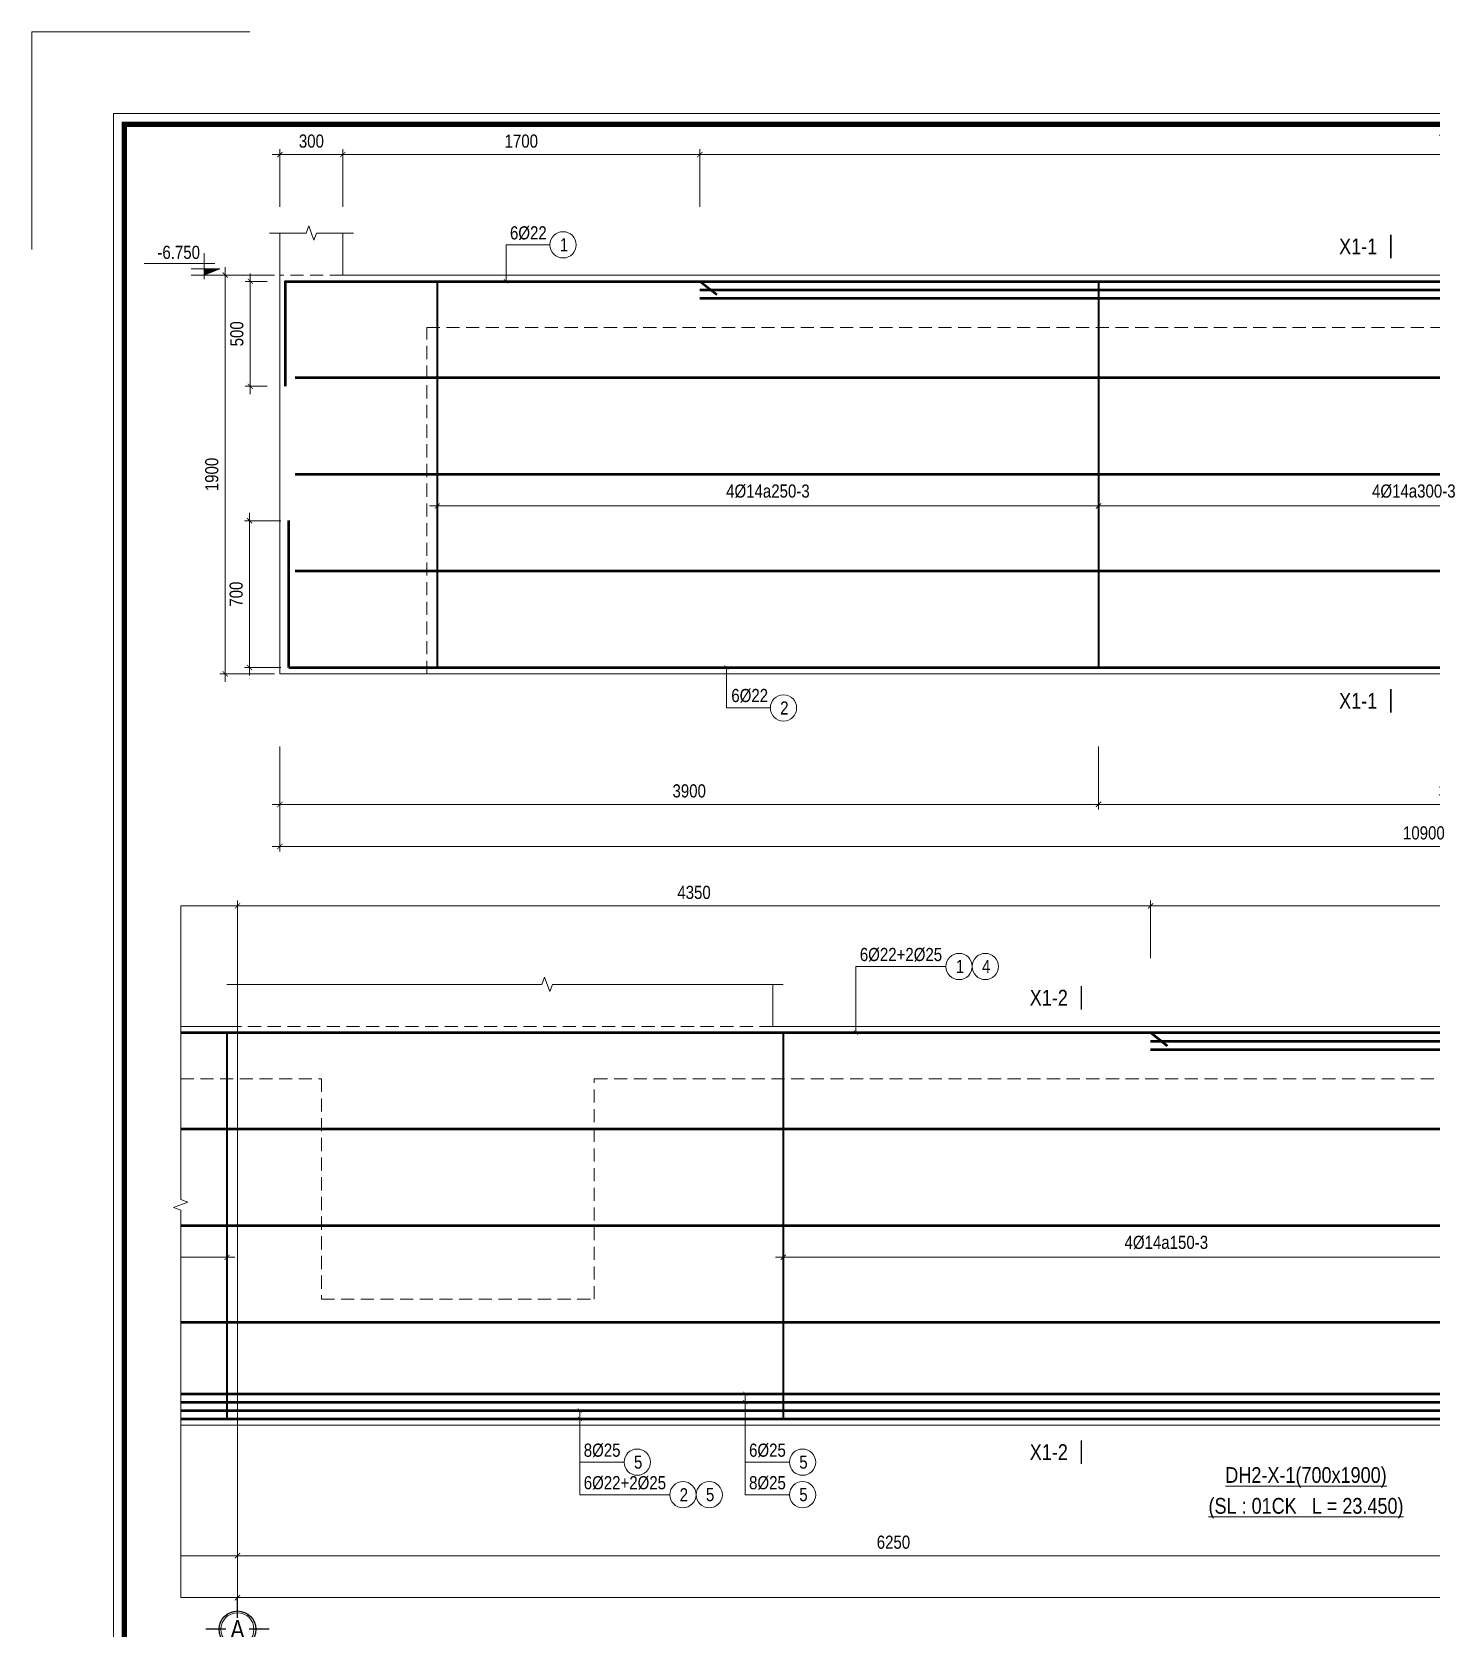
# Model space of a CAD drawing. Header units: millimetres. Extents: x 3014920 to 3563667, y -1638653 to -1356471.
# Drawn here: x 3018599 to 3025264, y -1593531 to -1585927 of the extents above; entities that cross this region are included whole.
import ezdxf
from ezdxf.enums import TextEntityAlignment as Align
from ezdxf.xclip import XClip

# ---------------------------------------------------------------- set-up
doc = ezdxf.new("R2010")
doc.units = ezdxf.units.MM
doc.header["$MEASUREMENT"] = 0
doc.header["$XCLIPFRAME"] = 0
doc.header["$PDMODE"] = 2
for name, pattern in [('6 TANG DIEN HINH 14-15$0$ACAD_ISO10W100', [18, 12, -3, 0, -3]), ('ACAD_ISO04W100', [30, 24, -3, 0, -3]), ('HIDDEN', [0.375, 0.25, -0.125])]:
    doc.linetypes.add(name, pattern=pattern)
doc.layers.get('0').update_dxf_attribs({"lineweight": 9})
doc.layers.get('Defpoints').update_dxf_attribs({"color": 10, "lineweight": 0})
for name, color, linetype, lineweight in [('2', 2, 'Continuous', 20), ('CDAI', 21, 'Continuous', 40), ('CTHEP', 50, 'Continuous', 50), ('DBAO', 90, 'Continuous', 13), ('DGIONG', 130, 'Continuous', 13), ('HATCH', 154, 'Continuous', 9), ('KTH', 154, 'Continuous', 9), ('Net khuat', 8, 'HIDDEN', 13), ('TEXT', 7, 'Continuous', 15), ('TRUC', 251, 'ACAD_ISO04W100', 9)]:
    doc.layers.add(name, color=color, linetype=linetype, lineweight=lineweight)
doc.layers.add('8', color=8, linetype='Continuous')
doc.styles.add('HELVECONDENSE', font='VHELVCN_0.TTF')
doc.styles.add('Star-HelCon', font='VHELVCN_0.TTF')
doc.styles.add('TTP-HelCon', font='VHELVCN_0.TTF')
doc.styles.add('VNI-HELVE-CONDENSE', font='VHELVCN_0.TTF')
doc.dimstyles.new('kc-25', dxfattribs={"dimtxt": 62.5, "dimasz": 20, "dimexe": 20, "dimexo": 50, "dimgap": 25, "dimtad": 3, "dimdec": 0, "dimzin": 0, "dimdsep": 46, "dimtxsty": 'VNI-HELVE-CONDENSE', "dimblk": 'DIM', "dimcen": 2.5, "dimclrd": 256, "dimclre": 154, "dimclrt": 7, "dimaunit": 1, "dimadec": 0, "dimazin": 0, "dimtfac": 1, "dimtdec": 0, "dimtix": 1, "dimtmove": 0, "dimatfit": 3, "dimldrblk": 'DOT', "dimfxl": 1, "dimtolj": 1, "dimtzin": 0, "dimarcsym": 0})
doc.dimstyles.new('TTP-25', dxfattribs={"dimscale": 25, "dimtxt": 2.5, "dimasz": 1, "dimexe": 1, "dimexo": 1, "dimgap": 0.09, "dimtad": 0, "dimdec": 4, "dimrnd": 1, "dimzin": 9, "dimdsep": 46, "dimtxsty": 'TTP-HelCon', "dimblk": 'ARCHTICK', "dimcen": 0.09, "dimdle": 1.5, "dimclrd": 256, "dimclre": 256, "dimclrt": 7, "dimadec": 0, "dimazin": 0, "dimtfac": 1, "dimtdec": 4, "dimtmove": 0, "dimatfit": 3, "dimldrblk": 'ARCHTICK', "dimfxl": 1, "dimtvp": 1, "dimtolj": 1, "dimtzin": 0, "dimarcsym": 0})

# ---------------------------------------------------------------- blocks, each defined once
blk = doc.blocks.new('_ArchTick')
at = {"color": 0, "linetype": 'ByBlock', "const_width": 0.15}
blk.add_lwpolyline([(-0.5, -0.5), (0.5, 0.5)], dxfattribs=at)
blk = doc.blocks.new('*D278')
at = {"layer": 'Defpoints', "color": 0, "transparency": 16777216}
for p in [(-24.5, -980.4), (10875.5, -980.4), (-24.5, -1481.4)]:
    blk.add_point(p, dxfattribs=at)
at = {"layer": 'KTH', "lineweight": -2, "transparency": 16777216}
for p, q in [((-24.5, -1005.4), (-24.5, -1506.4)), ((10875.5, -1005.4), (10875.5, -1506.4)), ((10913, -1481.4), (-62, -1481.4))]:
    blk.add_line(p, q, dxfattribs=at)
at = {"layer": 'KTH', "lineweight": -2, "transparency": 16777216, "xscale": 25, "yscale": 25, "zscale": 25, "rotation": 180}
blk.add_blockref('_ArchTick', (-24.5, -1481.4), dxfattribs=at)
at = {"layer": 'KTH', "lineweight": -2, "transparency": 16777216, "xscale": 25, "yscale": 25, "zscale": 25}
blk.add_blockref('_ArchTick', (10875.5, -1481.4), dxfattribs=at)
at = {"layer": 'KTH', "color": 7, "transparency": 16777216, "insert": (5425.5, -1417.6), "char_height": 62.5, "attachment_point": 5, "style": 'TTP-HelCon'}
blk.add_mtext('\\A1;10900', dxfattribs=at)
blk = doc.blocks.new('*D279')
at = {"layer": 'Defpoints', "color": 0, "transparency": 16777216}
for p in [(1975.4, 1814), (1975.4, 1540), (9175.5, 1540)]:
    blk.add_point(p, dxfattribs=at)
at = {"layer": 'KTH', "lineweight": -2, "transparency": 16777216}
for p, q in [((1975.4, 1565), (1975.4, 1839)), ((9175.5, 1565), (9175.5, 1839)), ((9213, 1814), (1937.9, 1814))]:
    blk.add_line(p, q, dxfattribs=at)
at = {"layer": 'KTH', "lineweight": -2, "transparency": 16777216, "xscale": 25, "yscale": 25, "zscale": 25, "rotation": 180}
blk.add_blockref('_ArchTick', (1975.4, 1814), dxfattribs=at)
at = {"layer": 'KTH', "lineweight": -2, "transparency": 16777216, "xscale": 25, "yscale": 25, "zscale": 25}
blk.add_blockref('_ArchTick', (9175.5, 1814), dxfattribs=at)
at = {"layer": 'KTH', "color": 7, "transparency": 16777216, "insert": (5575.4, 1877.8), "char_height": 62.5, "attachment_point": 5, "style": 'TTP-HelCon'}
blk.add_mtext('\\A1;7200', dxfattribs=at)
blk = doc.blocks.new('*D280')
at = {"layer": 'Defpoints', "color": 0, "transparency": 16777216}
for p in [(275.5, 1814), (275.5, 1540), (1975.4, 1540)]:
    blk.add_point(p, dxfattribs=at)
at = {"layer": 'KTH', "lineweight": -2, "transparency": 16777216}
for p, q in [((275.5, 1565), (275.5, 1839)), ((1975.4, 1565), (1975.4, 1839)), ((2012.9, 1814), (238, 1814))]:
    blk.add_line(p, q, dxfattribs=at)
at = {"layer": 'KTH', "lineweight": -2, "transparency": 16777216, "xscale": 25, "yscale": 25, "zscale": 25, "rotation": 180}
blk.add_blockref('_ArchTick', (275.5, 1814), dxfattribs=at)
at = {"layer": 'KTH', "lineweight": -2, "transparency": 16777216, "xscale": 25, "yscale": 25, "zscale": 25}
blk.add_blockref('_ArchTick', (1975.4, 1814), dxfattribs=at)
at = {"layer": 'KTH', "color": 7, "transparency": 16777216, "insert": (1125.4, 1877.8), "char_height": 62.5, "attachment_point": 5, "style": 'TTP-HelCon'}
blk.add_mtext('\\A1;1700', dxfattribs=at)
blk = doc.blocks.new('*D281')
at = {"layer": 'Defpoints', "color": 0, "transparency": 16777216}
for p in [(3875.4, -980.4), (7275.5, -980.4), (7275.5, -1281.5)]:
    blk.add_point(p, dxfattribs=at)
at = {"layer": 'KTH', "lineweight": -2, "transparency": 16777216}
for p, q in [((3875.4, -1005.4), (3875.4, -1306.5)), ((7275.5, -1005.4), (7275.5, -1306.5)), ((3837.9, -1281.5), (7313, -1281.5))]:
    blk.add_line(p, q, dxfattribs=at)
at = {"layer": 'KTH', "lineweight": -2, "transparency": 16777216, "xscale": 25, "yscale": 25, "zscale": 25, "rotation": 180}
blk.add_blockref('_ArchTick', (3875.4, -1281.5), dxfattribs=at)
at = {"layer": 'KTH', "lineweight": -2, "transparency": 16777216, "xscale": 25, "yscale": 25, "zscale": 25}
blk.add_blockref('_ArchTick', (7275.5, -1281.5), dxfattribs=at)
at = {"layer": 'KTH', "color": 7, "transparency": 16777216, "insert": (5575.5, -1217.6), "char_height": 62.5, "attachment_point": 5, "style": 'TTP-HelCon'}
blk.add_mtext('\\A1;3400', dxfattribs=at)
blk = doc.blocks.new('*D282')
at = {"layer": 'Defpoints', "color": 0, "transparency": 16777216}
for p in [(725.4, 637.1), (3875.4, 637.1), (3875.4, 140)]:
    blk.add_point(p, dxfattribs=at)
at = {"layer": 'KTH', "lineweight": -2, "transparency": 16777216}
for p, q in [((725.4, 612.1), (725.4, 115)), ((3875.4, 612.1), (3875.4, 115)), ((687.9, 140), (3912.9, 140))]:
    blk.add_line(p, q, dxfattribs=at)
at = {"layer": 'KTH', "lineweight": -2, "transparency": 16777216, "xscale": 25, "yscale": 25, "zscale": 25, "rotation": 180}
blk.add_blockref('_ArchTick', (725.4, 140), dxfattribs=at)
at = {"layer": 'KTH', "lineweight": -2, "transparency": 16777216, "xscale": 25, "yscale": 25, "zscale": 25}
blk.add_blockref('_ArchTick', (3875.4, 140), dxfattribs=at)
at = {"layer": 'KTH', "color": 7, "transparency": 16777216, "insert": (2300.4, 209.9), "char_height": 62.5, "attachment_point": 5, "style": 'TTP-HelCon'}
blk.add_mtext('\\A1;4Þ14a250-3', dxfattribs=at)
blk = doc.blocks.new('*D283')
at = {"layer": 'Defpoints', "color": 0, "transparency": 16777216}
for p in [(3875.4, 637.1), (6879.6, 637.1), (6879.6, 140)]:
    blk.add_point(p, dxfattribs=at)
at = {"layer": 'KTH', "lineweight": -2, "transparency": 16777216}
for p, q in [((3875.4, 612.1), (3875.4, 115)), ((6879.6, 612.1), (6879.6, 115)), ((3837.9, 140), (6917.1, 140))]:
    blk.add_line(p, q, dxfattribs=at)
at = {"layer": 'KTH', "lineweight": -2, "transparency": 16777216, "xscale": 25, "yscale": 25, "zscale": 25, "rotation": 180}
blk.add_blockref('_ArchTick', (3875.4, 140), dxfattribs=at)
at = {"layer": 'KTH', "lineweight": -2, "transparency": 16777216, "xscale": 25, "yscale": 25, "zscale": 25}
blk.add_blockref('_ArchTick', (6879.6, 140), dxfattribs=at)
at = {"layer": 'KTH', "color": 7, "transparency": 16777216, "insert": (5377.5, 209.9), "char_height": 62.5, "attachment_point": 5, "style": 'TTP-HelCon'}
blk.add_mtext('\\A1;4Þ14a300-3', dxfattribs=at)
blk = doc.blocks.new('dau truc')
blk.add_circle((0, 0), 180)
at = {"layer": '8'}
for p, q in [((0, 127), (0, 345)), ((-127, 0), (-345, 0)), ((0, -345), (0, -127)), ((345, 0), (127, 0))]:
    blk.add_line(p, q, dxfattribs=at)
blk.add_circle((0, 0), 200, dxfattribs=at)
at = {"layer": 'TEXT', "style": 'HELVECONDENSE'}
blk.add_attdef('A', text='', height=233, dxfattribs=at).set_placement((0, 0), align=Align.MIDDLE)
blk = doc.blocks.new('DIM')
h = blk.add_hatch(color=1)
h.paths.add_polyline_path([(0.49, 0.29, 1), (0.29, 0.49), (-0.19, 0), (0.19, 0)])
h.paths.add_polyline_path([(0.19, 0), (-0.19, 0), (-0.49, -0.29, 1), (-0.29, -0.49)])
at = {"color": 9}
for p, q in [((-0.19, 0), (-1.5, 0)), ((0.19, 0), (1.5, 0))]:
    blk.add_line(p, q, dxfattribs=at)
at = {"color": 1}
for p, q in [((-0.49, -0.29), (0.29, 0.49)), ((-0.29, -0.49), (0.49, 0.29)), ((-0.19, 0), (0.19, 0))]:
    blk.add_line(p, q, dxfattribs=at)
blk.add_arc((-0.39, -0.39), 0.138, 135, 315, dxfattribs=at)
blk = doc.blocks.new('*D286')
at = {"layer": 'Defpoints', "color": 0, "transparency": 16777216}
for p in [(-24.5, 1240), (-285, -660), (-24.5, -660)]:
    blk.add_point(p, dxfattribs=at)
at = {"layer": 'KTH', "lineweight": -2, "transparency": 16777216}
for p, q in [((-49.5, 1240), (-310, 1240)), ((-285, 1277.5), (-285, -697.5)), ((-49.5, -660), (-310, -660))]:
    blk.add_line(p, q, dxfattribs=at)
at = {"layer": 'KTH', "lineweight": -2, "transparency": 16777216, "xscale": 25, "yscale": 25, "zscale": 25}
for p, rotation in [((-285, 1240), 90), ((-285, -660), 270)]:
    blk.add_blockref('_ArchTick', p, dxfattribs=dict(at, rotation=rotation))
at = {"layer": 'KTH', "color": 7, "transparency": 16777216, "insert": (-348.8, 290), "char_height": 62.5, "attachment_point": 5, "rotation": 90, "style": 'TTP-HelCon'}
blk.add_mtext('\\A1;1900', dxfattribs=at)
blk = doc.blocks.new('CODE')
at = {"layer": 'DBAO'}
for p, q in [((-62.5, -20), (-62.5, 105)), ((-62.5, 0), (-137.5, 30)), ((-137.5, 30), (0, 30)), ((-137.5, 0), (0, 0)), ((-112.5, 55), (223.6, 55))]:
    blk.add_line(p, q, dxfattribs=at)
at = {"layer": 'HATCH', "color": 1}
blk.add_solid([(-62.5, 0), (-137.5, 30), (-62.5, 30)], dxfattribs=at)
blk = doc.blocks.new('*D287')
at = {"layer": 'Defpoints', "color": 0, "transparency": 16777216}
for p in [(7275.5, 637.1), (10825.5, 637.1), (7275.5, 140)]:
    blk.add_point(p, dxfattribs=at)
at = {"layer": 'KTH', "lineweight": -2, "transparency": 16777216}
for p, q in [((7275.5, 612.1), (7275.5, 115)), ((10825.5, 612.1), (10825.5, 115)), ((10863, 140), (7238, 140))]:
    blk.add_line(p, q, dxfattribs=at)
at = {"layer": 'KTH', "lineweight": -2, "transparency": 16777216, "xscale": 25, "yscale": 25, "zscale": 25, "rotation": 180}
blk.add_blockref('_ArchTick', (7275.5, 140), dxfattribs=at)
at = {"layer": 'KTH', "lineweight": -2, "transparency": 16777216, "xscale": 25, "yscale": 25, "zscale": 25}
blk.add_blockref('_ArchTick', (10825.5, 140), dxfattribs=at)
at = {"layer": 'KTH', "color": 7, "transparency": 16777216, "insert": (9050.5, 209.9), "char_height": 62.5, "attachment_point": 5, "style": 'TTP-HelCon'}
blk.add_mtext('\\A1;4Þ14a250-3', dxfattribs=at)
blk = doc.blocks.new('*D288')
at = {"layer": 'Defpoints', "color": 0, "transparency": 16777216}
for p in [(10875.5, 1814), (9175.5, 1540), (10875.5, 1540)]:
    blk.add_point(p, dxfattribs=at)
at = {"layer": 'KTH', "lineweight": -2, "transparency": 16777216}
for p, q in [((9175.5, 1565), (9175.5, 1839)), ((10875.5, 1565), (10875.5, 1839)), ((9138, 1814), (10913, 1814))]:
    blk.add_line(p, q, dxfattribs=at)
at = {"layer": 'KTH', "lineweight": -2, "transparency": 16777216, "xscale": 25, "yscale": 25, "zscale": 25, "rotation": 180}
blk.add_blockref('_ArchTick', (9175.5, 1814), dxfattribs=at)
at = {"layer": 'KTH', "lineweight": -2, "transparency": 16777216, "xscale": 25, "yscale": 25, "zscale": 25}
blk.add_blockref('_ArchTick', (10875.5, 1814), dxfattribs=at)
at = {"layer": 'KTH', "color": 7, "transparency": 16777216, "insert": (10025.5, 1877.8), "char_height": 62.5, "attachment_point": 5, "style": 'TTP-HelCon'}
blk.add_mtext('\\A1;1700', dxfattribs=at)
blk = doc.blocks.new('*D289')
at = {"layer": 'Defpoints', "color": 0, "transparency": 16777216}
for p in [(15225.5, 1814), (10875.5, 1540), (15225.5, 1540)]:
    blk.add_point(p, dxfattribs=at)
at = {"layer": 'KTH', "lineweight": -2, "transparency": 16777216}
for p, q in [((10875.5, 1565), (10875.5, 1839)), ((15225.5, 1565), (15225.5, 1839)), ((10838, 1814), (15263, 1814))]:
    blk.add_line(p, q, dxfattribs=at)
at = {"layer": 'KTH', "lineweight": -2, "transparency": 16777216, "xscale": 25, "yscale": 25, "zscale": 25, "rotation": 180}
blk.add_blockref('_ArchTick', (10875.5, 1814), dxfattribs=at)
at = {"layer": 'KTH', "lineweight": -2, "transparency": 16777216, "xscale": 25, "yscale": 25, "zscale": 25}
blk.add_blockref('_ArchTick', (15225.5, 1814), dxfattribs=at)
at = {"layer": 'KTH', "color": 7, "transparency": 16777216, "insert": (13050.5, 1877.8), "char_height": 62.5, "attachment_point": 5, "style": 'TTP-HelCon'}
blk.add_mtext('\\A1;4350', dxfattribs=at)
blk = doc.blocks.new('*D290')
at = {"layer": 'Defpoints', "color": 0, "transparency": 16777216}
for p in [(15225.5, 1814), (15225.5, 1540), (21225.5, 1540)]:
    blk.add_point(p, dxfattribs=at)
at = {"layer": 'KTH', "lineweight": -2, "transparency": 16777216}
for p, q in [((15225.5, 1565), (15225.5, 1839)), ((21225.5, 1565), (21225.5, 1839)), ((21263, 1814), (15188, 1814))]:
    blk.add_line(p, q, dxfattribs=at)
at = {"layer": 'KTH', "lineweight": -2, "transparency": 16777216, "xscale": 25, "yscale": 25, "zscale": 25, "rotation": 180}
blk.add_blockref('_ArchTick', (15225.5, 1814), dxfattribs=at)
at = {"layer": 'KTH', "lineweight": -2, "transparency": 16777216, "xscale": 25, "yscale": 25, "zscale": 25}
blk.add_blockref('_ArchTick', (21225.5, 1814), dxfattribs=at)
at = {"layer": 'KTH', "color": 7, "transparency": 16777216, "insert": (18225.5, 1877.8), "char_height": 62.5, "attachment_point": 5, "style": 'TTP-HelCon'}
blk.add_mtext('\\A1;6000', dxfattribs=at)
blk = doc.blocks.new('*D292')
at = {"layer": 'Defpoints', "color": 0, "transparency": 16777216}
for p in [(13475.5, 612.1), (17125.5, 637.1), (17125.5, 140)]:
    blk.add_point(p, dxfattribs=at)
at = {"layer": 'KTH', "lineweight": -2, "transparency": 16777216}
for p, q in [((17125.5, 612.1), (17125.5, 115)), ((13475.5, 587.1), (13475.5, 115)), ((13438, 140), (17163, 140))]:
    blk.add_line(p, q, dxfattribs=at)
at = {"layer": 'KTH', "lineweight": -2, "transparency": 16777216, "xscale": 25, "yscale": 25, "zscale": 25, "rotation": 180}
blk.add_blockref('_ArchTick', (13475.5, 140), dxfattribs=at)
at = {"layer": 'KTH', "lineweight": -2, "transparency": 16777216, "xscale": 25, "yscale": 25, "zscale": 25}
blk.add_blockref('_ArchTick', (17125.5, 140), dxfattribs=at)
at = {"layer": 'KTH', "color": 7, "transparency": 16777216, "insert": (15300.5, 209.9), "char_height": 62.5, "attachment_point": 5, "style": 'TTP-HelCon'}
blk.add_mtext('\\A1;4Þ14a150-3', dxfattribs=at)
blk = doc.blocks.new('*D294')
at = {"layer": 'Defpoints', "color": 0, "transparency": 16777216}
for p in [(-24.5, 1814), (-24.5, 1540), (275.5, 1540)]:
    blk.add_point(p, dxfattribs=at)
at = {"layer": 'KTH', "lineweight": -2, "transparency": 16777216}
for p, q in [((-24.5, 1565), (-24.5, 1839)), ((275.5, 1565), (275.5, 1839)), ((313, 1814), (-62, 1814))]:
    blk.add_line(p, q, dxfattribs=at)
at = {"layer": 'KTH', "lineweight": -2, "transparency": 16777216, "xscale": 25, "yscale": 25, "zscale": 25, "rotation": 180}
blk.add_blockref('_ArchTick', (-24.5, 1814), dxfattribs=at)
at = {"layer": 'KTH', "lineweight": -2, "transparency": 16777216, "xscale": 25, "yscale": 25, "zscale": 25}
blk.add_blockref('_ArchTick', (275.5, 1814), dxfattribs=at)
at = {"layer": 'KTH', "color": 7, "transparency": 16777216, "insert": (125.5, 1877.8), "char_height": 62.5, "attachment_point": 5, "style": 'TTP-HelCon'}
blk.add_mtext('\\A1;300', dxfattribs=at)
blk = doc.blocks.new('*D295')
at = {"layer": 'Defpoints', "color": 0, "transparency": 16777216}
for p in [(7275.5, -980.4), (10875.5, -980.4), (7275.5, -1281.5)]:
    blk.add_point(p, dxfattribs=at)
at = {"layer": 'KTH', "lineweight": -2, "transparency": 16777216}
for p, q in [((7275.5, -1005.4), (7275.5, -1306.5)), ((10875.5, -1005.4), (10875.5, -1306.5)), ((10913, -1281.5), (7238, -1281.5))]:
    blk.add_line(p, q, dxfattribs=at)
at = {"layer": 'KTH', "lineweight": -2, "transparency": 16777216, "xscale": 25, "yscale": 25, "zscale": 25, "rotation": 180}
blk.add_blockref('_ArchTick', (7275.5, -1281.5), dxfattribs=at)
at = {"layer": 'KTH', "lineweight": -2, "transparency": 16777216, "xscale": 25, "yscale": 25, "zscale": 25}
blk.add_blockref('_ArchTick', (10875.5, -1281.5), dxfattribs=at)
at = {"layer": 'KTH', "color": 7, "transparency": 16777216, "insert": (9075.5, -1217.6), "char_height": 62.5, "attachment_point": 5, "style": 'TTP-HelCon'}
blk.add_mtext('\\A1;3600', dxfattribs=at)
blk = doc.blocks.new('*D296')
at = {"layer": 'Defpoints', "color": 0, "transparency": 16777216}
for p in [(10875.5, -980.4), (17125.5, -980.4), (17125.5, -1281.5)]:
    blk.add_point(p, dxfattribs=at)
at = {"layer": 'KTH', "lineweight": -2, "transparency": 16777216}
for p, q in [((10875.5, -1005.4), (10875.5, -1306.5)), ((17125.5, -1005.4), (17125.5, -1306.5)), ((10838, -1281.5), (17163, -1281.5))]:
    blk.add_line(p, q, dxfattribs=at)
at = {"layer": 'KTH', "lineweight": -2, "transparency": 16777216, "xscale": 25, "yscale": 25, "zscale": 25, "rotation": 180}
blk.add_blockref('_ArchTick', (10875.5, -1281.5), dxfattribs=at)
at = {"layer": 'KTH', "lineweight": -2, "transparency": 16777216, "xscale": 25, "yscale": 25, "zscale": 25}
blk.add_blockref('_ArchTick', (17125.5, -1281.5), dxfattribs=at)
at = {"layer": 'KTH', "color": 7, "transparency": 16777216, "insert": (14000.5, -1217.6), "char_height": 62.5, "attachment_point": 5, "style": 'TTP-HelCon'}
blk.add_mtext('\\A1;6250', dxfattribs=at)
blk = doc.blocks.new('*D298')
at = {"layer": 'Defpoints', "color": 0, "transparency": 16777216}
for p in [(10875.5, -980.4), (23125.5, -980.4), (23125.5, -1481.4)]:
    blk.add_point(p, dxfattribs=at)
at = {"layer": 'KTH', "lineweight": -2, "transparency": 16777216}
for p, q in [((10875.5, -1005.4), (10875.5, -1506.4)), ((23125.5, -1005.4), (23125.5, -1506.4)), ((10838, -1481.4), (23163, -1481.4))]:
    blk.add_line(p, q, dxfattribs=at)
at = {"layer": 'KTH', "lineweight": -2, "transparency": 16777216, "xscale": 25, "yscale": 25, "zscale": 25, "rotation": 180}
blk.add_blockref('_ArchTick', (10875.5, -1481.4), dxfattribs=at)
at = {"layer": 'KTH', "lineweight": -2, "transparency": 16777216, "xscale": 25, "yscale": 25, "zscale": 25}
blk.add_blockref('_ArchTick', (23125.5, -1481.4), dxfattribs=at)
at = {"layer": 'KTH', "color": 7, "transparency": 16777216, "insert": (17000.5, -1417.6), "char_height": 62.5, "attachment_point": 5, "style": 'TTP-HelCon'}
blk.add_mtext('\\A1;12250', dxfattribs=at)
blk = doc.blocks.new('MC')
at = {"layer": 'CTHEP', "const_width": 10, "elevation": 0}
blk.add_lwpolyline([(36, 150), (36, 0)], dxfattribs=at)
at = {"layer": 'TEXT', "style": 'TTP-HelCon'}
blk.add_attdef('A', text='', height=100, dxfattribs=at).set_placement((-50, 26), align=Align.RIGHT)
blk = doc.blocks.new('*D299')
at = {"layer": 'Defpoints', "color": 0, "transparency": 16777216}
for p in [(-168.8, 69.7), (5.4, 69.7), (5.4, -630)]:
    blk.add_point(p, dxfattribs=at)
at = {"layer": 'KTH', "lineweight": -2, "transparency": 16777216}
for p, q in [((-168.8, -667.5), (-168.8, 107.2)), ((-19.6, 69.7), (-193.8, 69.7)), ((-19.6, -630), (-193.8, -630))]:
    blk.add_line(p, q, dxfattribs=at)
at = {"layer": 'KTH', "lineweight": -2, "transparency": 16777216, "xscale": 25, "yscale": 25, "zscale": 25}
for p, rotation in [((-168.8, 69.7), 90), ((-168.8, -630), 270)]:
    blk.add_blockref('_ArchTick', p, dxfattribs=dict(at, rotation=rotation))
at = {"layer": 'KTH', "color": 7, "transparency": 16777216, "insert": (-232.6, -280.1), "char_height": 62.5, "attachment_point": 5, "rotation": 90, "style": 'TTP-HelCon'}
blk.add_mtext('\\A1;700', dxfattribs=at)
blk = doc.blocks.new('*D300')
at = {"layer": 'Defpoints', "color": 0, "transparency": 16777216}
for p in [(-59.4, 1210), (-165.6, 710), (-59.4, 710)]:
    blk.add_point(p, dxfattribs=at)
at = {"layer": 'KTH', "lineweight": -2, "transparency": 16777216}
for p, q in [((-165.6, 1247.5), (-165.6, 672.5)), ((-84.4, 1210), (-190.6, 1210)), ((-84.4, 710), (-190.6, 710))]:
    blk.add_line(p, q, dxfattribs=at)
at = {"layer": 'KTH', "lineweight": -2, "transparency": 16777216, "xscale": 25, "yscale": 25, "zscale": 25}
for p, rotation in [((-165.6, 1210), 90), ((-165.6, 710), 270)]:
    blk.add_blockref('_ArchTick', p, dxfattribs=dict(at, rotation=rotation))
at = {"layer": 'KTH', "color": 7, "transparency": 16777216, "insert": (-229.5, 960), "char_height": 62.5, "attachment_point": 5, "rotation": 90, "style": 'TTP-HelCon'}
blk.add_mtext('\\A1;500', dxfattribs=at)
blk = doc.blocks.new('*D303')
at = {"layer": 'Defpoints', "color": 0, "transparency": 16777216}
for p in [(-24.5, -980.4), (3875.4, -1005.4), (-24.5, -1281.5)]:
    blk.add_point(p, dxfattribs=at)
at = {"layer": 'KTH', "lineweight": -2, "transparency": 16777216}
for p, q in [((-24.5, -1005.4), (-24.5, -1306.5)), ((3875.4, -1030.4), (3875.4, -1306.5)), ((3912.9, -1281.5), (-62, -1281.5))]:
    blk.add_line(p, q, dxfattribs=at)
at = {"layer": 'KTH', "lineweight": -2, "transparency": 16777216, "xscale": 25, "yscale": 25, "zscale": 25, "rotation": 180}
blk.add_blockref('_ArchTick', (-24.5, -1281.5), dxfattribs=at)
at = {"layer": 'KTH', "lineweight": -2, "transparency": 16777216, "xscale": 25, "yscale": 25, "zscale": 25}
blk.add_blockref('_ArchTick', (3875.4, -1281.5), dxfattribs=at)
at = {"layer": 'KTH', "color": 7, "transparency": 16777216, "insert": (1925.5, -1217.6), "char_height": 62.5, "attachment_point": 5, "style": 'TTP-HelCon'}
blk.add_mtext('\\A1;3900', dxfattribs=at)
blk = doc.blocks.new('CHG_XX_Khung ten')
blk.add_lwpolyline([(15, 579), (826, 579), (826, 15), (15, 15)], close=True)
at = {"color": 4, "linetype": 'Continuous', "const_width": 1}
blk.add_lwpolyline([(17, 577), (824, 577), (824, 17), (17, 17)], close=True, dxfattribs=at)
at = {"layer": 'Defpoints', "color": 1, "ltscale": 2}
blk.add_lwpolyline([(40.06, 594), (0, 594), (0, 554)], dxfattribs=at)
blk = doc.blocks.new('2X-1')
at = {"layer": 'CDAI'}
for points in [[(725.35585, 1210), (725.35585, -630)], [(3875.44977, 1210), (3875.44977, -630)], [(10825.45944, 1210), (10825.45944, -629.99999)], [(13475.45846, 1210), (13475.45846, -630)]]:
    blk.add_lwpolyline(points, dxfattribs=at)
at = {"layer": 'CTHEP'}
for p, q in [((0, 1210), (0, 710)), ((2056.78174, 1145.4745), (1975.35585, 1210)), ((15306.87783, 1145.4745), (15225.45193, 1210)), ((23395.45824, 750), (48.16846, 750)), ((23395.45824, 290), (48.16846, 290)), ((18.16846, -630), (18.16846, 70)), ((23395.45824, -169.99999), (48.16846, -170))]:
    blk.add_line(p, q, dxfattribs=at)
for points in [[(0, 1210), (0, 1210), (23392.16645, 1210)], [(1975.35585, 1170), (9175.45803, 1170)], [(15225.45193, 1170), (21225.45921, 1170)], [(1975.35585, 1130), (9175.45803, 1130)], [(15225.45193, 1130), (21225.45921, 1130)], [(18.16846, -630), (23395.45824, -629.99999), (23395.45824, 70.00001)], [(7275.45921, -510), (17125.45193, -510)], [(7275.45921, -550), (15525.45825, -550)], [(7275.45921, -590), (15525.45825, -590)], [(13625.45074, -590), (17125.45193, -590)], [(14325.45052, -550), (17125.45193, -550)]]:
    blk.add_lwpolyline(points, dxfattribs=at)
at = {"layer": 'DBAO', "linetype": 'Continuous'}
for p, q in [((275.45824, 1440), (275.45824, 1240)), ((10875.45966, 1440.00001), (10875.45966, 1240.00001)), ((13425.45824, 1440), (13425.45824, 1240)), ((275.45824, 1240), (10875.45944, 1240.00001)), ((13425.45824, 1240), (22725.45855, 1240))]:
    blk.add_line(p, q, dxfattribs=at)
at = {"layer": 'DBAO', "linetype": 'Continuous', "flags": 128}
for points in [[(-24.54176, 1440), (-24.54176, -660)], [(23425.45824, 1240), (23425.45824, -660), (-24.54176, -660)]]:
    blk.add_lwpolyline(points, dxfattribs=at)
at = {"layer": 'DGIONG', "linetype": 'Continuous', "flags": 128}
for points in [[(325.45824, 1440), (150.45824, 1440), (137.95824, 1405.65653), (112.95824, 1474.34347), (100.45824, 1440), (-74.54176, 1440)], [(13475.45824, 1440), (12375.45814, 1440), (12362.95814, 1405.65653), (12337.95814, 1474.34347), (12325.45814, 1440), (10825.45966, 1440.00001)]]:
    blk.add_lwpolyline(points, dxfattribs=at)
at = {"layer": 'DGIONG'}
for centre in [(14313.18823, 1525.24833), (14438.18823, 1525.24833), (1324.59208, 1383.92733), (2374.6506, -822.04426), (12779.979, -836.00134), (13567.58372, -836.00134), (12997.8685, -990.98234), (13122.8685, -990.98234), (13567.58372, -990.98234)]:
    blk.add_circle(centre, 62.5, dxfattribs=at)
at = {"layer": 'Net khuat', "ltscale": 250}
for p, q in [((275.45824, 1240), (-24.54176, 1240)), ((275.45074, 1240), (275.45824, 1240)), ((13425.45824, 1240), (10875.45944, 1240.00001)), ((13425.45074, 1240), (13425.45824, 1240)), ((675.36335, -660), (675.36335, 990)), ((675.36335, 990), (11275.45824, 990)), ((11275.45824, 990), (11275.45824, -60)), ((12575.45824, 990), (22725.45855, 990)), ((12575.45824, -60), (12575.45824, 990)), ((11275.45824, -60), (12575.45824, -60))]:
    blk.add_line(p, q, dxfattribs=at)
at = {"layer": 'TRUC', "linetype": '6 TANG DIEN HINH 14-15$0$ACAD_ISO10W100', "ltscale": 1250}
blk.add_lwpolyline([(10875.45961, 1821.80322), (10875.45961, -1318.64137)], dxfattribs=at)
at = {"xscale": 0.75, "yscale": 0.75, "zscale": 0.75}
for p, values in [((5240.59704, 1319.50624), {'A': 'X1-1'}), ((14868.76886, 1319.50624), {'A': 'X1-2'})]:
    blk.add_blockref('MC', p, dxfattribs=at).add_auto_attribs(values)
ref = blk.add_blockref('MC', (5240.59704, -731.55805), dxfattribs=dict(xscale=-0.75, yscale=0.75, zscale=0.75, rotation=180))
ref.add_attrib('A', 'X1-1', dxfattribs={"layer": 'TEXT', "height": 75, "style": 'TTP-HelCon'}).set_placement((5203.09704, -825.68848), align=Align.RIGHT)
ref = blk.add_blockref('MC', (14868.76886, -731.55805), dxfattribs=dict(xscale=-0.75, yscale=0.75, zscale=0.75, rotation=180))
ref.add_attrib('A', 'X1-2', dxfattribs={"layer": 'TEXT', "height": 75, "style": 'TTP-HelCon'}).set_placement((14831.26886, -825.68848), align=Align.RIGHT)
at = {"layer": '2', "ltscale": 300}
ref = blk.add_blockref('dau truc', (10875.45961, -1632.28798), dxfattribs=dict(at, xscale=0.4367131295148283, yscale=0.4367131295148283, zscale=0.4367131295148283))
ref.add_attrib('A', 'A', dxfattribs={"layer": 'TEXT', "height": 87.5, "style": 'HELVECONDENSE'}).set_placement((10875.45961, -1632.28798), align=Align.MIDDLE)
at = {"layer": 'KTH', "linetype": 'Continuous', "xscale": -1}
blk.add_blockref('CODE', (-447.47982, 1240), dxfattribs=at)
at = {"layer": 'TEXT', "style": 'TTP-HelCon'}
for s, p in [('6Þ22+2Þ25', (13840.38036, 1551.10127, 0)), ('6Þ22', (1071.60385, 1409.78028, 0)), ('6Þ22', (2126.16237, -794.1472, 0)), ('8Þ25', (12525.06062, -810.14839, 0)), ('6Þ25', (13312.66534, -810.14839, 0)), ('6Þ22+2Þ25', (12525.06062, -965.12939, 0)), ('8Þ25', (13312.66534, -965.12939, 0))]:
    blk.add_text(s, height=62.5, dxfattribs=at).set_placement(p)
at = {"layer": 'TEXT', "style": 'Star-HelCon'}
for s, p in [('1', (14317.3549, 1525.24833)), ('4', (14442.3549, 1525.24833)), ('1', (1328.75875, 1383.92733)), ('2', (2378.81726, -822.04426)), ('5', (12784.14567, -836.00134)), ('5', (13571.75038, -836.00134)), ('2', (13002.03517, -990.98234)), ('5', (13127.03517, -990.98234)), ('5', (13571.75038, -990.98234))]:
    blk.add_text(s, height=62.5, dxfattribs=at).set_placement(p, align=Align.MIDDLE)
at = {"layer": 'TEXT', "style": 'TTP-HelCon'}
blk.add_text('-6.750', height=62.5, dxfattribs=at).set_placement((-405.21315, 1316.99499), align=Align.RIGHT)
at = {"layer": 'KTH'}
for base, p1, p2, picture, middle in [((-24.54176, 1814.00461), (275.45824, 1540), (-24.54176, 1540), '*D294', (125.45824, 1877.83794)), ((275.45824, 1814.00461), (1975.35585, 1540), (275.45824, 1540), '*D280', (1125.40705, 1877.83794)), ((1975.35585, 1814.00461), (9175.45803, 1540), (1975.35585, 1540), '*D279', (5575.40694, 1877.83794)), ((15225.45193, 1814.00461), (21225.45921, 1540), (15225.45193, 1540), '*D290', (18225.45557, 1877.83794)), ((-24.54176, -1481.4235), (10875.45961, -980.4235), (-24.54176, -980.4235), '*D278', (5425.45893, -1417.59017)), ((7275.45921, -1281.46776), (3875.44977, -980.4235), (7275.45921, -980.4235), '*D281', (5575.45449, -1217.63443)), ((17125.45193, -1281.46776), (10875.45961, -980.4235), (17125.45193, -980.4235), '*D296', (14000.45577, -1217.63443))]:
    dim = blk.add_linear_dim(base=base, p1=p1, p2=p2, dimstyle='TTP-25', override={"dimtmove": 1}, dxfattribs=at)
    dim.commit()
    dim.dimension.update_dxf_attribs({"geometry": picture, "text_midpoint": middle})
for base, p1, p2, angle, picture, middle in [((10875.45824, 1814.00461), (9175.45803, 1540), (10875.45824, 1540), 180, '*D288', (10025.45813, 1877.83794)), ((15225.45193, 1814.00461), (10875.45824, 1540), (15225.45193, 1540), 180, '*D289', (13050.45509, 1877.83794)), ((-284.97982, -660), (-24.54176, 1240), (-24.54176, -660), 90, '*D286', (-348.81315, 290)), ((-24.54176, -1281.46776), (3875.44977, -1005.4235), (-24.54176, -980.4235), 180, '*D303', (1925.454, -1217.63443)), ((7275.45921, -1281.46776), (10875.45961, -980.4235), (7275.45921, -980.4235), 180, '*D295', (9075.45941, -1217.63443)), ((23125.45961, -1481.4235), (10875.45961, -980.4235), (23125.45961, -980.4235), 180, '*D298', (17000.45961, -1417.59017))]:
    dim = blk.add_linear_dim(base=base, p1=p1, p2=p2, angle=angle, dimstyle='TTP-25', override={"dimtmove": 1}, dxfattribs=at)
    dim.commit()
    dim.dimension.update_dxf_attribs({"geometry": picture, "text_midpoint": middle})
for p1, p2, distance, picture, middle in [((-59.38016, 1210), (-59.38016, 710), -106.23814, '*D300', (-229.45163, 960)), ((5.42285, -630), (5.42285, 69.73704), 174.22887, '*D299', (-232.63935, -280.13148))]:
    dim = blk.add_aligned_dim(p1=p1, p2=p2, distance=distance, dimstyle='TTP-25', override={"dimtmove": 1}, dxfattribs=at)
    dim.commit()
    dim.dimension.update_dxf_attribs({"geometry": picture, "text_midpoint": middle})
for base, p1, p2, text, picture, middle in [((3875.44977, 140), (725.35585, 637.13667), (3875.44977, 637.13667), '4Þ14a250-3', '*D282', (2300.40281, 209.91666)), ((6879.60467, 140), (3875.44977, 637.13667), (6879.60467, 637.13667), '4Þ14a300-3', '*D283', (5377.52722, 209.91666)), ((17125.45193, 140), (13475.45846, 612.13668), (17125.45193, 637.13667), '4Þ14a150-3', '*D292', (15300.4552, 209.91666))]:
    dim = blk.add_linear_dim(base=base, p1=p1, p2=p2, text=text, dimstyle='TTP-25', override={"dimtmove": 1}, dxfattribs=at)
    dim.commit()
    dim.dimension.update_dxf_attribs({"geometry": picture, "text_midpoint": middle})
dim = blk.add_linear_dim(base=(7275.45921, 140), p1=(10825.45944, 637.13668), p2=(7275.45921, 637.13667), angle=180, text='4Þ14a250-3', dimstyle='TTP-25', override={"dimtmove": 1}, dxfattribs=at)
dim.commit()
dim.dimension.update_dxf_attribs({"geometry": '*D287', "text_midpoint": (9050.45933, 209.91667)})
at = {"layer": 'DGIONG'}
for points in [[(13821.86859, 1210), (13821.86832, 1525.24833), (14250.68823, 1525.24833)], [(1053.09208, 1210), (1053.09182, 1383.92733), (1262.09208, 1383.92733)], [(13294.15367, -510.00001), (13294.15331, -836.00134), (13505.08372, -836.00134)], [(12506.54895, -590), (12506.54859, -836.00134), (12717.479, -836.00134)], [(13294.15367, -550), (13294.15331, -990.98234), (13505.08372, -990.98234)], [(2103.1506, -630), (2103.15033, -822.04426), (2312.1506, -822.04426)], [(12506.54891, -630), (12506.54859, -990.98234), (12935.3685, -990.98234)]]:
    blk.add_leader(points, dimstyle='kc-25', override={"dimtad": 0, "dimldrblk": 'ArchTick', "dimfxl": 100, "dimarcsym": 1}, dxfattribs=at)

msp = doc.modelspace()

# ---------------------------------------------------------------- linework, layer by layer
at = {"layer": 'DGIONG', "linetype": 'Continuous', "flags": 128}
msp.add_lwpolyline([(3019307.38782, -1593385.7209), (3019307.38804, -1591539.2974), (3019273.04457, -1591526.7974), (3019341.73151, -1591501.7974), (3019307.38804, -1591489.2974), (3019307.38782, -1590090.29279)], dxfattribs=at)

# ---------------------------------------------------------------- block references
at = {"layer": 'DBAO'}
ref = msp.add_blockref('2X-1', (3019804.51997, -1588325.31982), dxfattribs=at)
XClip(ref).set_block_clipping_path([(-950.7590998323, -1764.9729711001), (11797.372871202, 2197.2894910499)])
ref = msp.add_blockref('2X-1', (3008702.53856, -1591904.2974), dxfattribs=at)
XClip(ref).set_block_clipping_path([(10604.8491538079, -1998.6099254831), (23953.6429687161, 2606.921704175)])

# ---------------------------------------------------------------- texts
at = {"layer": 'TEXT', "color": 6, "style": 'TTP-HelCon'}
for s, p in [('%%UDH2-X-1(700x1900)', (3024668.52262, -1592838.90779)), ('%%U(SL : 01CK   L = 23.450)', (3024668.52262, -1592985.80239))]:
    msp.add_text(s, height=75, dxfattribs=at).set_placement(p, align=Align.CENTER)

# ---------------------------------------------------------------- next in the draw order: block references
at = {"color": 5, "xscale": 25.92478421704392, "yscale": 25.92478421704392, "zscale": 25.92478421704392}
msp.add_blockref('CHG_XX_Khung ten', (3018598.62735, -1601326.46106), dxfattribs=at)

doc.saveas('drawing.dxf')
